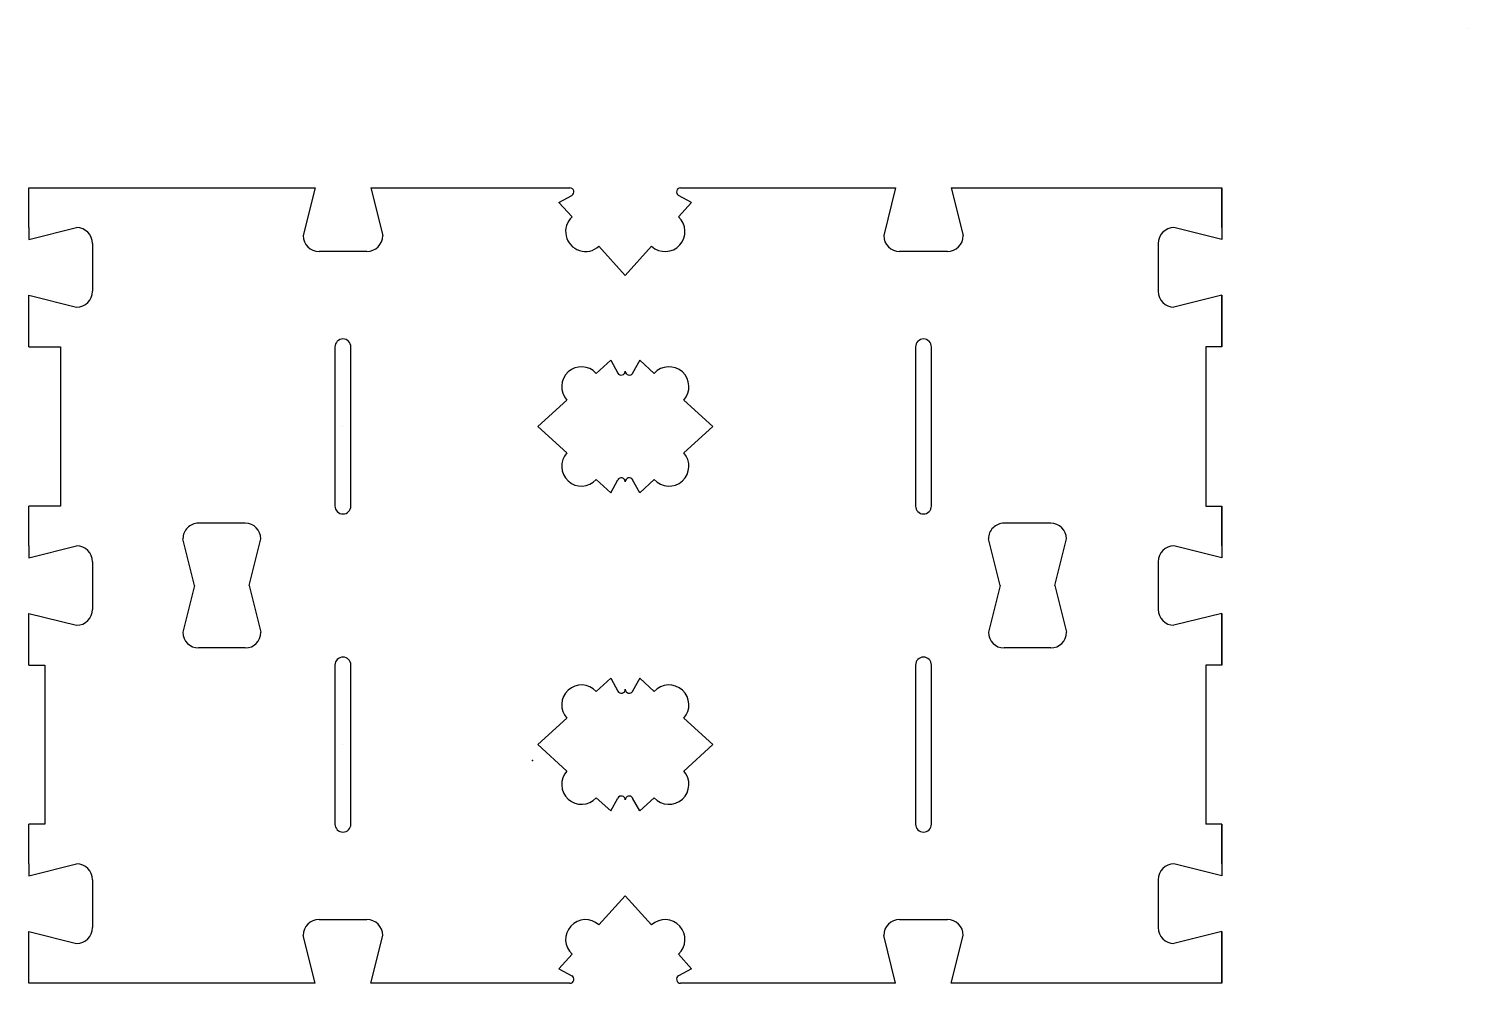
# Model space of a CAD drawing. Header units: centimetres. Extents: x -6.3 to 11.8, y -2.8 to 9.2.
import ezdxf

# ---------------------------------------------------------------- set-up
doc = ezdxf.new("R2010")
doc.units = ezdxf.units.CM
doc.header["$MEASUREMENT"] = 0
doc.layers.add('2 v3_Sketch1', color=7, linetype='Continuous')

msp = doc.modelspace()

# ---------------------------------------------------------------- linework, layer by layer
at = {"layer": '2 v3_Sketch1'}
for p, q in [((11.765, 9.2), (11.765, 9.2)), ((-6.335, 6.7), (-6.335, 7.2)), ((-6.335, 7.2), (-2.735, 7.2)), ((-2.735, 7.2), (-2.885, 6.6)), ((-2.735, 7.2), (-2.885, 6.6)), ((-2.735, 7.2), (-2.885, 6.6)), ((-2.735, 7.2), (-2.885, 6.6)), ((-2.035, 7.2), (0.469, 7.2)), ((-2.035, 7.2), (-1.885, 6.6)), ((-2.035, 7.2), (-1.885, 6.6)), ((-2.035, 7.2), (-1.885, 6.6)), ((-2.035, 7.2), (-1.885, 6.6)), ((0.331, 7.018), (0.493, 7.106)), ((1.999, 7.018), (1.836, 7.106)), ((1.86, 7.2), (4.565, 7.2)), ((4.565, 7.2), (4.415, 6.6)), ((4.565, 7.2), (4.415, 6.6)), ((4.565, 7.2), (4.415, 6.6)), ((4.565, 7.2), (4.415, 6.6)), ((4.565, 7.2), (4.565, 7.2)), ((5.265, 7.2), (5.415, 6.6)), ((5.265, 7.2), (8.665, 7.2)), ((5.265, 7.2), (5.415, 6.6)), ((5.265, 7.2), (5.415, 6.6)), ((5.265, 7.2), (5.415, 6.6)), ((8.665, 6.7), (8.665, 7.2)), ((8.665, 7.2), (8.665, 6.55)), ((0.331, 7.018), (0.496, 6.835)), ((1.833, 6.835), (1.999, 7.018)), ((-6.335, 6.55), (-5.735, 6.7)), ((-6.335, 6.55), (-5.735, 6.7)), ((-6.335, 6.55), (-5.735, 6.7)), ((-6.335, 6.55), (-5.735, 6.7)), ((-6.335, 6.7), (-6.335, 6.55)), ((-6.335, 6.7), (-6.335, 6.55)), ((8.665, 6.55), (8.065, 6.7)), ((8.665, 6.55), (8.065, 6.7)), ((8.665, 6.7), (8.665, 6.55)), ((-5.535, 6.5), (-5.535, 5.9)), ((-5.535, 6.5), (-5.535, 5.9)), ((-5.535, 6.5), (-5.535, 5.9)), ((-5.535, 6.5), (-5.535, 5.9)), ((-2.085, 6.4), (-2.685, 6.4)), ((-2.085, 6.4), (-2.685, 6.4)), ((-2.085, 6.4), (-2.685, 6.4)), ((-2.085, 6.4), (-2.685, 6.4)), ((0.833, 6.465), (1.165, 6.1)), ((1.165, 6.1), (1.496, 6.465)), ((5.215, 6.4), (4.615, 6.4)), ((5.215, 6.4), (4.615, 6.4)), ((5.215, 6.4), (4.615, 6.4)), ((5.215, 6.4), (4.615, 6.4)), ((7.865, 6.5), (7.865, 5.9)), ((7.865, 6.5), (7.865, 5.9)), ((-6.335, 5.7), (-6.335, 5.85)), ((-6.335, 5.85), (-5.735, 5.7)), ((-6.335, 5.85), (-5.735, 5.7)), ((-6.335, 5.85), (-5.735, 5.7)), ((-6.335, 5.85), (-5.735, 5.7)), ((-6.335, 5.7), (-6.335, 5.85)), ((8.665, 5.85), (8.065, 5.7)), ((8.665, 5.85), (8.065, 5.7)), ((8.665, 5.7), (8.665, 5.85)), ((8.665, 5.85), (8.665, 5.2)), ((-6.335, 5.2), (-6.335, 5.7)), ((8.665, 5.2), (8.665, 5.7)), ((-6.335, 5.2), (-5.935, 5.2)), ((-5.935, 5.2), (-5.935, 3.2)), ((-2.485, 5.2), (-2.485, 3.2)), ((-2.285, 3.2), (-2.285, 5.2)), ((4.815, 5.2), (4.815, 3.2)), ((5.015, 3.2), (5.015, 5.2)), ((8.665, 5.2), (8.465, 5.2)), ((8.465, 5.2), (8.465, 3.2)), ((0.982, 5.034), (0.8, 4.868)), ((0.982, 5.034), (1.071, 4.872)), ((1.347, 5.034), (1.258, 4.872)), ((1.347, 5.034), (1.53, 4.868)), ((0.43, 4.532), (0.065, 4.2)), ((1.9, 4.532), (2.265, 4.2)), ((-2.385, 4.2), (-2.385, 4.2)), ((0.065, 4.2), (0.43, 3.868)), ((2.265, 4.2), (1.9, 3.868)), ((0.8, 3.532), (0.982, 3.366)), ((0.982, 3.366), (1.071, 3.528)), ((1.347, 3.366), (1.258, 3.528)), ((1.53, 3.532), (1.347, 3.366)), ((-6.335, 2.7), (-6.335, 3.2)), ((-5.935, 3.2), (-6.335, 3.2)), ((8.465, 3.2), (8.665, 3.2)), ((8.665, 2.7), (8.665, 3.2)), ((8.665, 3.2), (8.665, 2.55)), ((-3.613, 2.984), (-4.201, 2.984)), ((-3.613, 2.984), (-4.201, 2.984)), ((6.516, 2.984), (5.928, 2.984)), ((6.516, 2.984), (5.928, 2.984)), ((-4.25, 2.2), (-4.397, 2.788)), ((-4.25, 2.2), (-4.397, 2.788)), ((-3.564, 2.2), (-3.417, 2.788)), ((-3.564, 2.2), (-3.417, 2.788)), ((5.879, 2.2), (5.732, 2.788)), ((5.879, 2.2), (5.732, 2.788)), ((6.565, 2.2), (6.712, 2.788)), ((6.565, 2.2), (6.712, 2.788)), ((-6.335, 2.55), (-5.735, 2.7)), ((-6.335, 2.7), (-6.335, 2.55)), ((8.665, 2.55), (8.065, 2.7)), ((8.665, 2.7), (8.665, 2.55)), ((-5.535, 2.5), (-5.535, 1.9)), ((7.865, 2.5), (7.865, 1.9)), ((-4.25, 2.2), (-4.397, 1.612)), ((-4.25, 2.2), (-4.397, 1.612)), ((-3.564, 2.2), (-3.417, 1.612)), ((-3.564, 2.2), (-3.417, 1.612)), ((5.879, 2.2), (5.732, 1.612)), ((5.879, 2.2), (5.732, 1.612)), ((6.565, 2.2), (6.712, 1.612)), ((6.565, 2.2), (6.712, 1.612)), ((-6.335, 1.7), (-6.335, 1.85)), ((-6.335, 1.85), (-5.735, 1.7)), ((8.665, 1.85), (8.065, 1.7)), ((8.665, 1.85), (8.665, 1.2)), ((8.665, 1.7), (8.665, 1.85)), ((-6.335, 1.2), (-6.335, 1.7)), ((8.665, 1.2), (8.665, 1.7)), ((-3.613, 1.416), (-4.201, 1.416)), ((-3.613, 1.416), (-4.201, 1.416)), ((6.516, 1.416), (5.928, 1.416)), ((6.516, 1.416), (5.928, 1.416)), ((-6.335, 1.2), (-6.135, 1.2)), ((-6.135, 1.2), (-6.135, -0.8)), ((-2.485, 1.2), (-2.485, -0.8)), ((-2.285, -0.8), (-2.285, 1.2)), ((4.815, 1.2), (4.815, -0.8)), ((5.015, -0.8), (5.015, 1.2)), ((8.465, 1.2), (8.465, -0.8)), ((8.665, 1.2), (8.465, 1.2)), ((0.982, 1.034), (0.8, 0.868)), ((0.982, 1.034), (1.071, 0.872)), ((1.347, 1.034), (1.258, 0.872)), ((1.347, 1.034), (1.53, 0.868)), ((0.43, 0.532), (0.065, 0.2)), ((1.9, 0.532), (2.265, 0.2)), ((-2.385, 0.2), (-2.385, 0.2)), ((0.065, 0.2), (0.43, -0.132)), ((2.265, 0.2), (1.9, -0.132)), ((0.8, -0.468), (0.982, -0.634)), ((0.982, -0.634), (1.071, -0.472)), ((1.347, -0.634), (1.258, -0.472)), ((1.53, -0.468), (1.347, -0.634)), ((-6.135, -0.8), (-6.335, -0.8)), ((-6.335, -1.3), (-6.335, -0.8)), ((8.665, -0.8), (8.465, -0.8)), ((8.665, -0.8), (8.665, -1.45)), ((8.665, -1.3), (8.665, -0.8)), ((-6.335, -1.3), (-6.335, -1.45)), ((-6.335, -1.45), (-5.735, -1.3)), ((8.665, -1.45), (8.065, -1.3)), ((8.665, -1.3), (8.665, -1.45)), ((-5.535, -1.5), (-5.535, -2.1)), ((7.865, -1.5), (7.865, -2.1)), ((0.833, -2.065), (1.165, -1.7)), ((1.165, -1.7), (1.496, -2.065)), ((-6.335, -2.15), (-5.735, -2.3)), ((-6.335, -2.3), (-6.335, -2.15)), ((-2.685, -2), (-2.085, -2)), ((-2.685, -2), (-2.085, -2)), ((-2.685, -2), (-2.085, -2)), ((-2.685, -2), (-2.085, -2)), ((4.615, -2), (5.215, -2)), ((4.615, -2), (5.215, -2)), ((4.615, -2), (5.215, -2)), ((4.615, -2), (5.215, -2)), ((8.665, -2.15), (8.065, -2.3)), ((8.665, -2.15), (8.665, -2.8)), ((8.665, -2.3), (8.665, -2.15)), ((-6.335, -2.8), (-6.335, -2.3)), ((-2.735, -2.8), (-2.885, -2.2)), ((-2.735, -2.8), (-2.885, -2.2)), ((-2.735, -2.8), (-2.885, -2.2)), ((-2.735, -2.8), (-2.885, -2.2)), ((-2.035, -2.8), (-1.885, -2.2)), ((-2.035, -2.8), (-1.885, -2.2)), ((-2.035, -2.8), (-1.885, -2.2)), ((-2.035, -2.8), (-1.885, -2.2)), ((4.565, -2.8), (4.415, -2.2)), ((4.565, -2.8), (4.415, -2.2)), ((4.565, -2.8), (4.415, -2.2)), ((4.565, -2.8), (4.415, -2.2)), ((5.265, -2.8), (5.415, -2.2)), ((5.265, -2.8), (5.415, -2.2)), ((5.265, -2.8), (5.415, -2.2)), ((5.265, -2.8), (5.415, -2.2)), ((8.665, -2.8), (8.665, -2.3)), ((0.331, -2.617), (0.496, -2.435)), ((1.833, -2.435), (1.999, -2.617)), ((0.331, -2.617), (0.493, -2.706)), ((1.999, -2.617), (1.836, -2.706)), ((-2.735, -2.8), (-6.335, -2.8)), ((0.469, -2.8), (-2.035, -2.8)), ((4.565, -2.8), (1.86, -2.8)), ((8.665, -2.8), (5.265, -2.8))]:
    msp.add_line(p, q, dxfattribs=at)
for centre, radius, start, end in [((0.469, 7.15), 0.05, 298.6474, 90), ((1.86, 7.15), 0.05, 90, 241.3526), ((-5.735, 6.5), 0.2, 360, 90), ((-5.735, 6.5), 0.2, 360, 90), ((-5.735, 6.5), 0.2, 0, 90), ((-5.735, 6.5), 0.2, 360, 90), ((0.665, 6.65), 0.25, 132.2737, 312.2737), ((1.665, 6.65), 0.25, 227.7263, 47.7263), ((8.065, 6.5), 0.2, 90, 180), ((8.065, 6.5), 0.2, 90, 180), ((-2.685, 6.6), 0.2, 180, 270), ((-2.685, 6.6), 0.2, 180, 270), ((-2.685, 6.6), 0.2, 180, 270), ((-2.685, 6.6), 0.2, 180, 270), ((-2.085, 6.6), 0.2, 270, 0), ((-2.085, 6.6), 0.2, 270, 0), ((-2.085, 6.6), 0.2, 270, 0), ((-2.085, 6.6), 0.2, 270, 0), ((4.615, 6.6), 0.2, 180, 270), ((4.615, 6.6), 0.2, 180, 270), ((4.615, 6.6), 0.2, 180, 270), ((4.615, 6.6), 0.2, 180, 270), ((5.215, 6.6), 0.2, 270, 0), ((5.215, 6.6), 0.2, 270, 360), ((5.215, 6.6), 0.2, 270, 0), ((5.215, 6.6), 0.2, 270, 0), ((-5.735, 5.9), 0.2, 270, 360), ((-5.735, 5.9), 0.2, 270, 0), ((-5.735, 5.9), 0.2, 270, 360), ((-5.735, 5.9), 0.2, 270, 360), ((8.065, 5.9), 0.2, 180, 270), ((8.065, 5.9), 0.2, 180, 270), ((-2.385, 5.2), 0.1, 360, 180), ((4.915, 5.2), 0.1, 360, 180), ((0.615, 4.7), 0.25, 42.2737, 222.2737), ((1.115, 4.896), 0.05, 208.6474, 0), ((1.215, 4.896), 0.05, 180, 331.3526), ((1.715, 4.7), 0.25, 317.7263, 137.7263), ((0.615, 3.7), 0.25, 137.7263, 317.7263), ((1.715, 3.7), 0.25, 222.2737, 42.2737), ((1.115, 3.504), 0.05, 360, 151.3526), ((1.215, 3.504), 0.05, 28.6474, 180), ((-2.385, 3.2), 0.1, 180, 360), ((4.915, 3.2), 0.1, 180, 360), ((-4.201, 2.788), 0.196, 90.0001, 180.0001), ((-4.201, 2.788), 0.196, 90.0001, 180.0001), ((-3.613, 2.788), 0.196, 0.0001, 90.0001), ((-3.613, 2.788), 0.196, 0.0001, 90.0001), ((5.928, 2.788), 0.196, 90.0001, 180.0001), ((5.928, 2.788), 0.196, 90.0001, 180.0001), ((6.516, 2.788), 0.196, 0.0001, 90.0001), ((6.516, 2.788), 0.196, 0.0001, 90.0001), ((-5.735, 2.5), 0.2, 360, 90), ((8.065, 2.5), 0.2, 90, 180), ((-5.735, 1.9), 0.2, 270, 360), ((8.065, 1.9), 0.2, 180, 270), ((-4.201, 1.612), 0.196, 180, 270), ((-4.201, 1.612), 0.196, 180, 270), ((-3.613, 1.612), 0.196, 270, 0), ((-3.613, 1.612), 0.196, 270, 0), ((5.928, 1.612), 0.196, 180, 270), ((5.928, 1.612), 0.196, 180, 270), ((6.516, 1.612), 0.196, 270, 0), ((6.516, 1.612), 0.196, 270, 0), ((-2.385, 1.2), 0.1, 0, 180), ((4.915, 1.2), 0.1, 360, 180), ((0.615, 0.7), 0.25, 42.2737, 222.2737), ((1.715, 0.7), 0.25, 317.7263, 137.7263), ((1.115, 0.896), 0.05, 208.6474, 0), ((1.215, 0.896), 0.05, 180, 331.3526), ((0.615, -0.3), 0.25, 137.7263, 317.7263), ((1.715, -0.3), 0.25, 222.2737, 42.2737), ((1.115, -0.496), 0.05, 360, 151.3526), ((1.215, -0.496), 0.05, 28.6474, 180), ((-2.385, -0.8), 0.1, 180, 360), ((4.915, -0.8), 0.1, 180, 360), ((-5.735, -1.5), 0.2, 0, 90), ((8.065, -1.5), 0.2, 90, 180), ((-5.735, -2.1), 0.2, 270, 0), ((-2.685, -2.2), 0.2, 90, 180), ((-2.685, -2.2), 0.2, 90, 180), ((-2.685, -2.2), 0.2, 90, 180), ((-2.685, -2.2), 0.2, 90, 180), ((-2.085, -2.2), 0.2, 0, 90), ((-2.085, -2.2), 0.2, 360, 90), ((-2.085, -2.2), 0.2, 0, 90), ((-2.085, -2.2), 0.2, 0, 90), ((0.665, -2.25), 0.25, 47.7263, 227.7263), ((1.665, -2.25), 0.25, 312.2737, 132.2737), ((4.615, -2.2), 0.2, 90, 180), ((4.615, -2.2), 0.2, 90, 180), ((4.615, -2.2), 0.2, 90, 180), ((4.615, -2.2), 0.2, 90, 180), ((5.215, -2.2), 0.2, 0, 90), ((5.215, -2.2), 0.2, 0, 90), ((5.215, -2.2), 0.2, 0, 90), ((5.215, -2.2), 0.2, 0, 90), ((8.065, -2.1), 0.2, 180, 270), ((0.469, -2.75), 0.05, 270, 61.3526), ((1.86, -2.75), 0.05, 118.6474, 270)]:
    msp.add_arc(centre, radius, start, end, dxfattribs=at)
msp.add_point((0, 0), dxfattribs=at)

doc.saveas('drawing.dxf')
